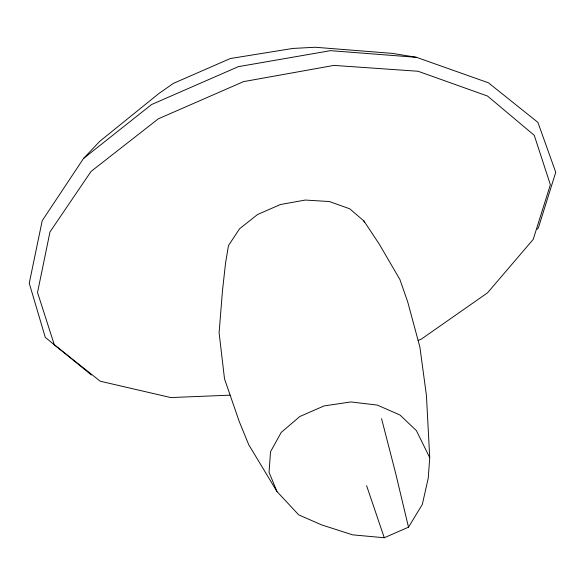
<?xml version="1.0" encoding="UTF-8"?>
<svg xmlns="http://www.w3.org/2000/svg" width="585" height="585" viewBox="0 0 585 585"><rect width="100%" height="100%" fill="white"/><g stroke="black" fill="none" stroke-linecap="round" stroke-linejoin="round"><path stroke-width="0.88" d="M429.734 457.653L428.242 478.186L422.326 504.416L408.505 527.18L384.286 537.747L352.601 534.851L321.428 524.818L298.701 514.851L276.961 491.51L248.757 444.761L239.397 421.931L224.516 378.89L219.097 332.748L222.483 290.657L225.561 262.979L228.479 245.568L239.601 228.728L257.605 214.483L280.39 204.538L305.282 200.055L329.355 201.532L349.713 208.786L363.863 220.94L379.204 244.025L399.913 279.528L407.686 301.816L419.891 347.044L426.428 395.489L429.734 457.653L416.403 430.64L400.074 415.065L377.347 405.098L350.963 401.946L324.068 405.924L299.849 416.498L281.246 432.381L270.533 451.73L269.041 472.263L276.961 491.51M537.176 229.247L538.361 227.872L555.75 172.268L537.9 122.375L488.424 82.792L416.469 57.315L392.528 53.396L315.176 47.253L292.792 48.445L230.307 58.537L173.46 83.355L158.849 93.541L99.845 141.248L83.538 158.455L42.208 220.691L29.25 283.228L45.301 337.406L91.392 374.963M83.538 158.455L151.603 104.518L238.336 66.661L330.474 50.661L416.469 57.315M418.099 340.499L421.449 339.037L487.502 292.858L533.22 239.375L550.375 184.728L534.244 135.289L487.539 96.057L418.078 71.26L333.955 65.403L243.536 81.622L158.316 118.828L91.048 171.434L49.974 231.945L37.528 292.493L54.31 344.784L100.232 381.223L170.813 397.566L230 395.167M363.863 220.94L364.513 222.585M366.59 485.645L384.286 537.747M381.566 418.655L395.577 472.987L408.505 527.18"/></g></svg>
